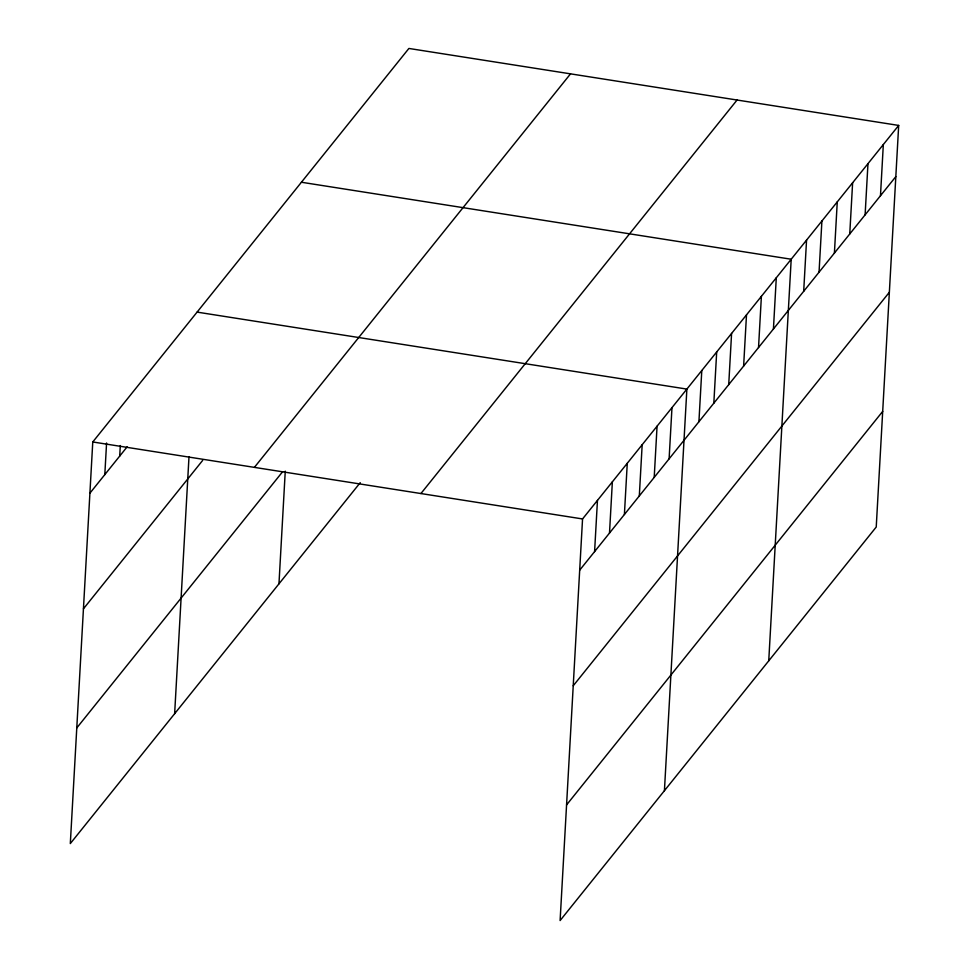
<?xml version="1.0" encoding="UTF-8"?>
<svg xmlns="http://www.w3.org/2000/svg" width="969" height="969" viewBox="0 0 969 969"><rect width="100%" height="100%" fill="white"/><g stroke="black" fill="none" stroke-linecap="round" stroke-linejoin="round"><path stroke-width="1.45" d="M898.687 125.425L582.551 518.948L560.106 920.55L876.23 527.027L898.687 125.425L408.894 48.45L92.77 441.973L70.313 843.575L360.25 482.647M104.809 474.628L106.578 443.003M119.72 456.072L120.301 445.534M174.638 713.705L189.003 456.702M278.963 583.847L285.261 471.176M594.591 551.603L597.461 500.404M609.501 533.047L612.36 481.847M624.399 514.503L627.27 463.303M639.31 495.946L642.168 444.747M654.208 477.39L657.067 426.19M669.107 458.846L671.977 407.646M664.419 790.692L686.876 389.09L197.095 312.115M698.915 421.745L701.786 370.533M713.826 403.189L716.685 351.989M728.724 384.632L731.583 333.433M743.623 366.088L746.493 314.877M758.533 347.532L761.392 296.332M773.432 328.976L776.29 277.776M768.744 660.822L791.201 259.232L301.42 182.245M803.689 291.318L806.559 240.118M819.047 272.204L821.906 220.993M834.406 253.091L837.264 201.879M849.752 233.977L852.623 182.766M865.111 214.852L867.97 163.652M880.47 195.738L883.328 144.538M89.911 493.173L127.169 446.794M83.443 608.811L202.666 460.396M254.399 467.373L570.523 73.85M76.781 727.937L282.633 471.697M420.921 493.548L737.058 100.025M579.692 570.16L895.816 176.624M573.224 685.786L889.348 292.263M566.562 804.924L882.698 411.389M92.77 441.973L582.551 518.948"/></g></svg>
